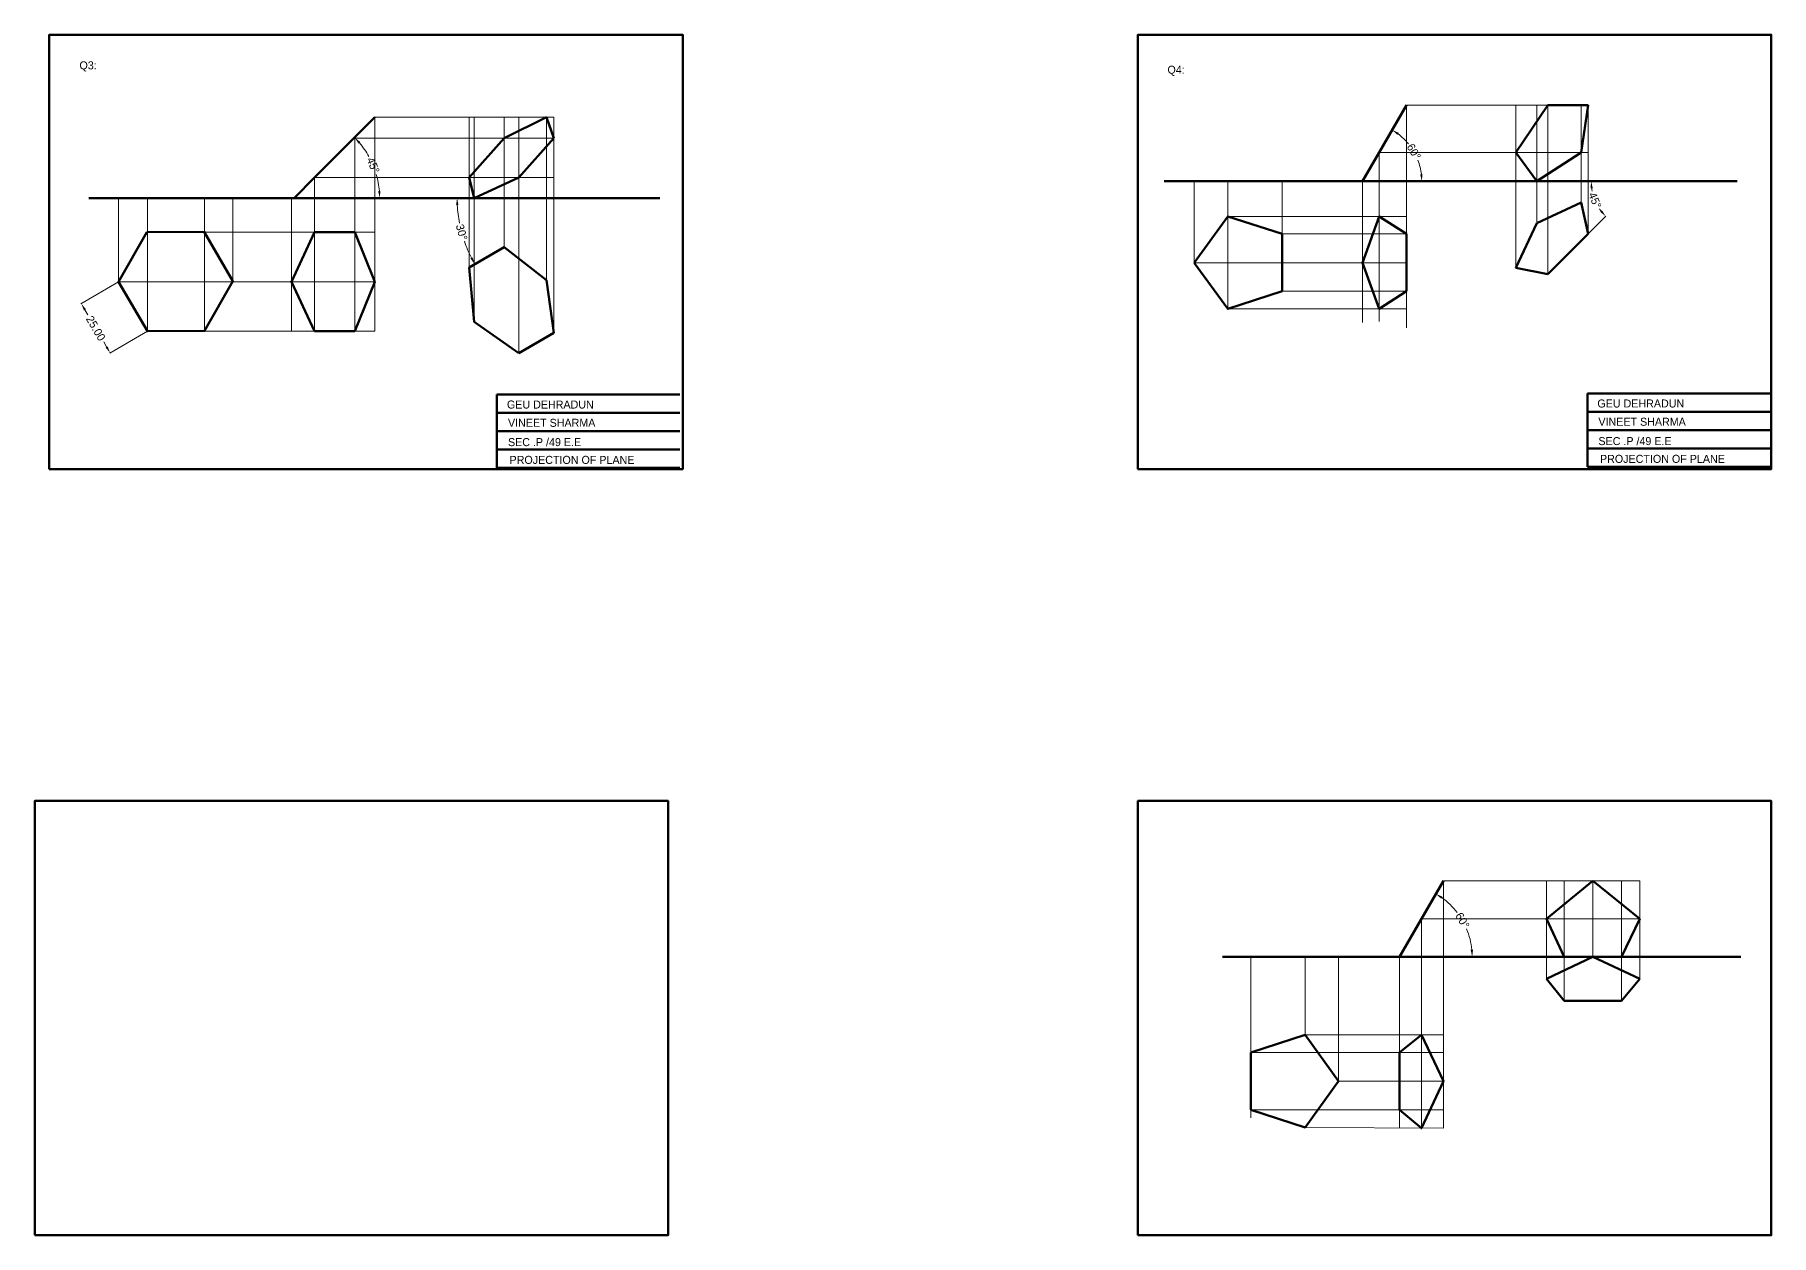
# Model space of a CAD drawing. Header units: millimetres. Extents: x 1 to 1778, y 9 to 534.
# Drawn here: x 1018 to 1778, y 9 to 534 of the extents above; entities that cross this region are included whole.
import ezdxf

# ---------------------------------------------------------------- set-up
doc = ezdxf.new("R2010")
doc.units = ezdxf.units.MM
doc.header["$MEASUREMENT"] = 0
doc.layers.add('Layer2', color=7, linetype='Continuous', lineweight=50)
doc.layers.add('Layer3', color=150, linetype='Continuous', lineweight=13)
doc.styles.get("Standard").update_dxf_attribs({"font": 'comicbd.ttf', "height": 3.5})
doc.dimstyles.get("Standard").update_dxf_attribs({"dimtxt": 3.5, "dimasz": 3.1, "dimexe": 0.18, "dimexo": 0.0625, "dimgap": 0.09, "dimtad": 0, "dimtoh": 1, "dimzin": 0, "dimdsep": 46, "dimtxsty": 'Standard', "dimcen": 0.09, "dimclrd": 4, "dimclre": 4, "dimclrt": 4, "dimadec": 0, "dimazin": 0, "dimtfac": 1, "dimtofl": 0, "dimtmove": 0, "dimatfit": 3, "dimfxl": 1, "dimtolj": 1, "dimtzin": 0, "dimlwd": 13, "dimlwe": 13, "dimarcsym": 0})

# ---------------------------------------------------------------- blocks, each defined once
blk = doc.blocks.new('*D5')
at = {"layer": 'Defpoints', "color": 0, "transparency": 16777216}
for p in [(1158.41, 489.05), (1140.74, 471.37), (1167.94, 472.13), (1042.05, 462.44), (1291.81, 462.44)]:
    blk.add_point(p, dxfattribs=at)
at = {"layer": 'Layer3', "color": 4, "linetype": 'Continuous', "lineweight": 13, "transparency": 16777216}
for start, end in [(28.98154, 40.25002), (4.74998, 16.01846)]:
    blk.add_arc((1131.81, 462.44), 37.4, start, end, dxfattribs=at)
at = {"layer": 'Layer3', "color": 4, "transparency": 16777216}
for points in [[(1159.98, 486.26), (1160.74, 486.96), (1158.26, 488.89)], [(1169.6, 465.56), (1168.57, 465.52), (1169.21, 462.44)]]:
    blk.add_solid(points, dxfattribs=at)
at = {"layer": 'Layer3', "color": 4, "transparency": 16777216, "insert": (1166.37, 476.76), "char_height": 3.5, "attachment_point": 5, "rotation": 292.5}
blk.add_mtext('\\A1;45°', dxfattribs=at)
blk = doc.blocks.new('*D6')
at = {"layer": 'Defpoints', "color": 0, "transparency": 16777216}
for p in [(1042.05, 462.44), (1291.81, 462.44), (1203.96, 452.4), (1223.7, 440.94), (1208.39, 432.1)]:
    blk.add_point(p, dxfattribs=at)
at = {"layer": 'Layer3', "color": 4, "linetype": 'Continuous', "lineweight": 13, "transparency": 16777216}
for start, end in [(183.06998, 190.93059), (199.06941, 206.93002)]:
    blk.add_arc((1260.94, 462.44), 57.86, start, end, dxfattribs=at)
at = {"layer": 'Layer3', "color": 4, "transparency": 16777216}
for points in [[(1202.65, 459.33), (1203.68, 459.36), (1203.08, 462.44)], [(1209.81, 436.48), (1208.9, 435.99), (1210.83, 433.51)]]:
    blk.add_solid(points, dxfattribs=at)
at = {"layer": 'Layer3', "color": 4, "transparency": 16777216, "insert": (1205.05, 447.47), "char_height": 3.5, "attachment_point": 5, "rotation": 285}
blk.add_mtext('\\A1;30°', dxfattribs=at)
blk = doc.blocks.new('*D7')
at = {"layer": 'Defpoints', "color": 0, "transparency": 16777216}
for p in [(1606.32, 482.42), (1623.39, 478.62), (1512.35, 469.74), (1599.01, 469.74), (1762.88, 469.74)]:
    blk.add_point(p, dxfattribs=at)
at = {"layer": 'Layer2', "color": 4, "linetype": 'Continuous', "lineweight": 13, "transparency": 16777216}
blk.add_line((1606.36, 482.47), (1612.07, 492.37), dxfattribs=at)
for start, end in [(39.14927, 53.14959), (6.85041, 20.85073)]:
    blk.add_arc((1599.01, 469.74), 25.94, start, end, dxfattribs=at)
at = {"layer": 'Layer2', "color": 4, "transparency": 16777216}
for points in [[(1614.28, 490.07), (1614.85, 490.94), (1611.98, 492.21)], [(1625.28, 472.87), (1624.25, 472.81), (1624.95, 469.74)]]:
    blk.add_solid(points, dxfattribs=at)
at = {"layer": 'Layer2', "color": 4, "transparency": 16777216, "insert": (1621.47, 482.72), "char_height": 3.5, "attachment_point": 5, "rotation": 300}
blk.add_mtext('\\A1;60°', dxfattribs=at)
blk = doc.blocks.new('*D8')
at = {"layer": 'Defpoints', "color": 0, "transparency": 16777216}
for p in [(1512.35, 469.74), (1699.75, 464.13), (1762.88, 469.74), (1697.69, 446.73), (1680.02, 429.06)]:
    blk.add_point(p, dxfattribs=at)
at = {"layer": 'Layer2', "color": 4, "linetype": 'Continuous', "lineweight": 13, "transparency": 16777216}
blk.add_line((1697.74, 446.78), (1705.49, 454.53), dxfattribs=at)
for start, end in [(188.1945, 191.27677), (213.72323, 216.8055)]:
    blk.add_arc((1720.71, 469.74), 21.69, start, end, dxfattribs=at)
at = {"layer": 'Layer2', "color": 4, "transparency": 16777216}
for points in [[(1698.72, 466.62), (1699.75, 466.69), (1699.01, 469.74)], [(1703.73, 457.09), (1702.95, 456.41), (1705.37, 454.41)]]:
    blk.add_solid(points, dxfattribs=at)
at = {"layer": 'Layer2', "color": 4, "transparency": 16777216, "insert": (1700.66, 461.44), "char_height": 3.5, "attachment_point": 5, "rotation": 292.5}
blk.add_mtext('\\A1;45°', dxfattribs=at)
blk = doc.blocks.new('*D19')
at = {"layer": 'Defpoints', "color": 0, "transparency": 16777216}
for p in [(1634.4, 163.77), (1645.07, 141.34), (1537.82, 130.46), (1615.16, 130.46), (1764.46, 130.46)]:
    blk.add_point(p, dxfattribs=at)
at = {"layer": 'Layer2', "color": 4, "linetype": 'Continuous', "lineweight": 13, "transparency": 16777216}
for start, end in [(37.44728, 54.41704), (5.58296, 22.55272)]:
    blk.add_arc((1615.16, 130.46), 31.83, start, end, dxfattribs=at)
at = {"layer": 'Layer2', "color": 4, "transparency": 16777216}
for points in [[(1633.4, 155.91), (1633.96, 156.77), (1631.07, 158.02)], [(1647.35, 133.58), (1646.32, 133.53), (1646.99, 130.46)]]:
    blk.add_solid(points, dxfattribs=at)
at = {"layer": 'Layer2', "color": 4, "transparency": 16777216, "insert": (1642.72, 146.37), "char_height": 3.5, "attachment_point": 5, "rotation": 300}
blk.add_mtext('\\A1;60°', dxfattribs=at)
blk = doc.blocks.new('*D23')
at = {"layer": 'Defpoints', "color": 0, "transparency": 16777216}
for p in [(1055.07, 425.76), (1067.69, 404.18), (1051.37, 394.64)]:
    blk.add_point(p, dxfattribs=at)
at = {"layer": 'Layer2', "color": 4, "linetype": 'Continuous', "lineweight": 13, "transparency": 16777216}
for p, q in [((1055.01, 425.73), (1038.59, 416.13)), ((1040.32, 413.54), (1041.59, 411.36)), ((1067.64, 404.15), (1051.22, 394.55)), ((1049.81, 397.31), (1048.54, 399.49))]:
    blk.add_line(p, q, dxfattribs=at)
at = {"layer": 'Layer2', "color": 4, "transparency": 16777216}
for points in [[(1040.76, 413.8), (1039.87, 413.28), (1038.75, 416.22)], [(1050.25, 397.57), (1049.36, 397.05), (1051.37, 394.64)]]:
    blk.add_solid(points, dxfattribs=at)
at = {"layer": 'Layer2', "color": 4, "transparency": 16777216, "insert": (1045.06, 405.43), "char_height": 3.5, "attachment_point": 5, "rotation": 300.32886}
blk.add_mtext('\\A1;25.00', dxfattribs=at)

msp = doc.modelspace()

# ---------------------------------------------------------------- linework, layer by layer
at = {"layer": 'Layer2'}
for p, q in [((1606.324, 482.419), (1618.224, 503.03)), ((1680.017, 503.03), (1666.09, 482.419)), ((1694.656, 503.03), (1680.017, 503.03)), ((1694.656, 482.419), (1697.694, 503.03)), ((1697.694, 503.03), (1694.656, 503.03)), ((1158.413, 489.049), (1167.164, 497.8)), ((1223.699, 488.656), (1242.139, 497.8)), ((1242.139, 497.8), (1245.35, 488.656)), ((1140.736, 471.372), (1158.413, 489.049)), ((1208.39, 471.372), (1223.699, 488.656)), ((1245.35, 488.656), (1230.041, 471.372)), ((1599.007, 469.745), (1606.324, 482.419)), ((1666.09, 482.419), (1675.186, 469.745)), ((1675.186, 469.745), (1694.656, 482.419)), ((1131.809, 462.445), (1140.736, 471.372)), ((1210.539, 462.445), (1208.39, 471.372)), ((1230.041, 471.372), (1210.539, 462.445)), ((1512.351, 469.745), (1762.883, 469.745)), ((1042.047, 462.445), (1291.809, 462.445)), ((1675.186, 451.402), (1694.656, 460.523)), ((1694.656, 460.523), (1697.694, 446.733)), ((1599.007, 434.118), (1606.324, 454.335)), ((1606.324, 454.335), (1618.224, 446.733)), ((1666.09, 431.957), (1675.186, 451.402)), ((1130.675, 425.763), (1140.736, 447.486)), ((1140.736, 447.486), (1158.413, 447.486)), ((1158.413, 447.486), (1167.164, 425.763)), ((1208.39, 432.104), (1223.699, 440.942)), ((1223.699, 440.942), (1242.139, 426.505)), ((1618.224, 446.733), (1618.224, 421.733)), ((1697.694, 446.733), (1680.017, 429.055)), ((1606.324, 413.937), (1599.007, 434.118)), ((1140.736, 404.184), (1130.675, 425.763)), ((1167.164, 425.763), (1158.413, 404.184)), ((1210.539, 408.26), (1208.39, 432.104)), ((1242.139, 426.505), (1245.35, 403.442)), ((1680.017, 429.055), (1666.09, 431.957)), ((1618.224, 421.733), (1606.324, 413.937)), ((1158.413, 404.184), (1140.736, 404.184)), ((1230.041, 394.603), (1210.539, 408.26)), ((1245.35, 403.442), (1230.041, 394.603)), ((1220.517, 376.41), (1300.517, 376.41)), ((1220.517, 376.41), (1220.517, 344.41)), ((1697.369, 376.861), (1777.369, 376.861)), ((1697.369, 376.861), (1697.369, 344.861)), ((1220.517, 368.41), (1300.517, 368.41)), ((1697.369, 368.861), (1777.369, 368.861)), ((1220.517, 360.41), (1300.517, 360.41)), ((1697.369, 360.861), (1777.369, 360.861)), ((1220.517, 352.41), (1300.517, 352.41)), ((1697.369, 352.861), (1777.369, 352.861)), ((1220.517, 344.41), (1300.517, 344.41)), ((1697.369, 344.861), (1777.369, 344.861)), ((1615.16, 130.456), (1634.396, 163.773)), ((1679.545, 147.115), (1699.77, 163.773)), ((1699.77, 163.773), (1720.327, 147.115)), ((1687.27, 130.456), (1679.545, 147.115)), ((1720.327, 147.115), (1712.27, 130.456)), ((1537.816, 130.456), (1764.456, 130.456)), ((1679.545, 120.838), (1699.77, 130.456)), ((1699.77, 130.456), (1720.327, 120.838)), ((1687.27, 111.221), (1679.545, 120.838)), ((1720.327, 120.838), (1712.27, 111.221)), ((1712.27, 111.221), (1687.27, 111.221)), ((1615.16, 88.588), (1624.778, 96.314)), ((1624.778, 96.314), (1634.396, 76.088)), ((1615.16, 63.588), (1615.16, 88.588)), ((1634.396, 76.088), (1624.778, 55.532)), ((1624.778, 55.532), (1615.16, 63.588))]:
    msp.add_line(p, q, dxfattribs=at)
for points in [[(1024.729, 343.882), (1301.729, 343.882), (1301.729, 533.882), (1024.729, 533.882)], [(1500.776, 343.882), (1777.776, 343.882), (1777.776, 533.882), (1500.776, 533.882)], [(1525.432, 434.118), (1540.187, 413.937), (1563.94, 421.733), (1563.866, 446.733), (1540.067, 454.388)], [(1055.067, 425.763), (1067.691, 404.184), (1092.691, 404.328), (1105.067, 426.05), (1092.442, 447.628), (1067.443, 447.485)], [(1018.382, 8.639), (1295.382, 8.639), (1295.382, 198.639), (1018.382, 198.639)], [(1500.776, 8.639), (1777.776, 8.639), (1777.776, 198.639), (1500.776, 198.639)], [(1550.126, 88.588), (1550.126, 63.588), (1573.903, 55.863), (1588.597, 76.088), (1573.903, 96.314)]]:
    msp.add_lwpolyline(points, close=True, dxfattribs=at)
at = {"layer": 'Layer3'}
for p, q in [((1618.224, 503.03), (1618.224, 405.622)), ((1618.224, 503.03), (1697.694, 503.03)), ((1666.09, 431.957), (1666.09, 503.03)), ((1675.186, 451.402), (1675.186, 503.03)), ((1680.017, 429.055), (1680.017, 503.03)), ((1694.656, 460.523), (1694.656, 503.03)), ((1697.694, 446.733), (1697.694, 503.03)), ((1167.164, 497.8), (1167.164, 404.184)), ((1167.164, 497.8), (1245.35, 497.8)), ((1208.39, 432.104), (1208.39, 497.8)), ((1210.539, 408.26), (1210.539, 497.8)), ((1223.699, 440.942), (1223.699, 497.8)), ((1230.041, 394.603), (1230.041, 497.8)), ((1242.139, 426.505), (1242.139, 497.8)), ((1245.35, 403.442), (1245.35, 497.8)), ((1158.413, 489.049), (1158.413, 404.184)), ((1158.413, 488.656), (1245.35, 488.656)), ((1606.324, 482.419), (1606.324, 408.404)), ((1606.324, 482.419), (1697.694, 482.419)), ((1140.736, 471.372), (1140.736, 404.184)), ((1140.736, 471.372), (1245.35, 471.372)), ((1525.432, 434.118), (1525.432, 469.745)), ((1540.067, 454.388), (1540.067, 469.745)), ((1563.866, 446.733), (1563.866, 469.745)), ((1599.007, 469.745), (1599.007, 408.006)), ((1055.067, 425.763), (1055.067, 462.445)), ((1067.691, 404.184), (1067.691, 462.445)), ((1092.691, 404.328), (1092.691, 462.445)), ((1105.067, 426.05), (1105.067, 462.445)), ((1130.675, 462.445), (1130.675, 404.184)), ((1540.187, 413.937), (1540.067, 454.388)), ((1540.067, 454.388), (1618.224, 454.326)), ((1067.691, 447.486), (1167.164, 447.486)), ((1563.866, 446.733), (1618.224, 446.733)), ((1525.432, 434.118), (1618.224, 434.118)), ((1055.067, 425.763), (1167.164, 425.763)), ((1563.94, 421.733), (1618.224, 421.733)), ((1540.187, 413.937), (1618.224, 413.937)), ((1067.691, 404.184), (1167.164, 404.184)), ((1634.396, 163.773), (1634.396, 55.469)), ((1634.396, 163.773), (1720.327, 163.773)), ((1679.545, 120.838), (1679.545, 163.773)), ((1687.27, 111.221), (1687.27, 163.773)), ((1699.77, 130.456), (1699.77, 163.773)), ((1712.27, 111.221), (1712.27, 163.773)), ((1720.327, 120.838), (1720.327, 163.773)), ((1624.778, 147.115), (1624.778, 55.046)), ((1624.778, 147.115), (1720.327, 147.115)), ((1550.126, 130.456), (1550.126, 60.088)), ((1573.903, 96.314), (1573.903, 130.456)), ((1588.597, 76.088), (1588.597, 130.456)), ((1615.16, 130.456), (1615.16, 55.591)), ((1573.903, 96.314), (1634.396, 96.314)), ((1550.126, 88.588), (1634.396, 88.588)), ((1588.597, 76.088), (1634.396, 76.088)), ((1550.126, 63.588), (1634.396, 63.588)), ((1573.903, 55.863), (1634.396, 55.469))]:
    msp.add_line(p, q, dxfattribs=at)

# ---------------------------------------------------------------- texts
at = {"layer": 'Layer2', "char_height": 3.5, "attachment_point": 1}
for s, width, insert in [('Q3:', 48.04644, (1037.949, 522.241)), ('Q4:', 59.27548, (1513.732, 520.314)), ('GEU DEHRADUN', 64.06359, (1224.879, 373.844)), ('GEU DEHRADUN', 64.06359, (1701.731, 374.296)), ('VINEET SHARMA ', 71.38515, (1225.337, 365.848)), ('VINEET SHARMA ', 71.38515, (1702.188, 366.299)), ('SEC .P /49 E.E', 61.31802, (1225.337, 357.394)), ('SEC .P /49 E.E', 61.31802, (1702.188, 357.846)), ('PROJECTION OF PLANE', 61.54681, (1226.023, 349.626)), ('PROJECTION OF PLANE', 61.54681, (1702.875, 350.078))]:
    msp.add_mtext_dynamic_manual_height_columns(s, width=width, gutter_width=17.5, heights=[0], dxfattribs=dict(at, insert=insert))

# ---------------------------------------------------------------- dimensions: what is measured, and where the dimension line sits
at = {"layer": 'Layer2'}
for base, line1, line2, picture, middle in [((1623.386, 478.618), ((1512.351, 469.745), (1762.883, 469.745)), ((1599.007, 469.745), (1606.324, 482.419)), '*D7', (1621.475, 482.717)), ((1699.752, 464.13), ((1512.351, 469.745), (1762.883, 469.745)), ((1697.694, 446.733), (1680.017, 429.055)), '*D8', (1700.664, 461.443)), ((1645.068, 141.341), ((1615.16, 130.456), (1634.396, 163.773)), ((1537.816, 130.456), (1764.456, 130.456)), '*D19', (1642.723, 146.369))]:
    dim = msp.add_angular_dim_2l(base=base, line1=line1, line2=line2, dimstyle='Standard', dxfattribs=at)
    dim.commit()
    dim.dimension.update_dxf_attribs({"geometry": picture, "text_midpoint": middle})
dim = msp.add_aligned_dim(p1=(1055.067, 425.763), p2=(1067.691, 404.184), distance=-18.904, dimstyle='Standard', dxfattribs=at)
dim.commit()
dim.dimension.update_dxf_attribs({"geometry": '*D23', "text_midpoint": (1045.062, 405.427)})
at = {"layer": 'Layer3'}
for base, line1, line2, picture, middle in [((1167.939, 472.126), ((1140.736, 471.372), (1158.413, 489.049)), ((1042.047, 462.445), (1291.809, 462.445)), '*D5', (1166.366, 476.759)), ((1203.959, 452.397), ((1042.047, 462.445), (1291.809, 462.445)), ((1208.39, 432.104), (1223.699, 440.942)), '*D6', (1205.051, 447.469))]:
    dim = msp.add_angular_dim_2l(base=base, line1=line1, line2=line2, dimstyle='Standard', dxfattribs=at)
    dim.commit()
    dim.dimension.update_dxf_attribs({"geometry": picture, "text_midpoint": middle})

doc.saveas('drawing.dxf')
